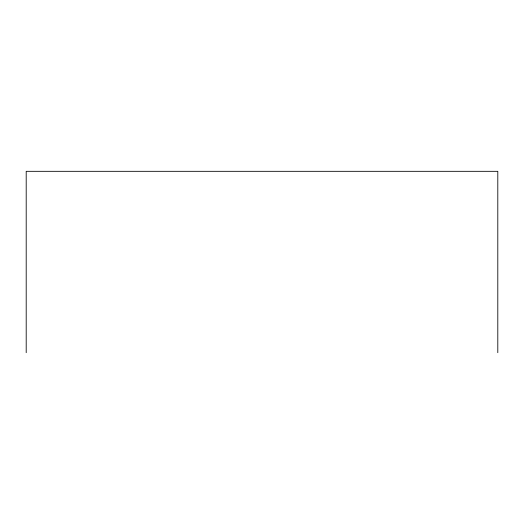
<?xml version="1.0" encoding="UTF-8"?>
<svg xmlns="http://www.w3.org/2000/svg" width="524" height="524" viewBox="0 0 524 524"><rect width="100%" height="100%" fill="white"/><g stroke="black" fill="none" stroke-linecap="round" stroke-linejoin="round"><path stroke-width="0.79" d="M497.8 352.678L497.8 171.322L26.2 171.322L26.2 352.678"/></g></svg>
